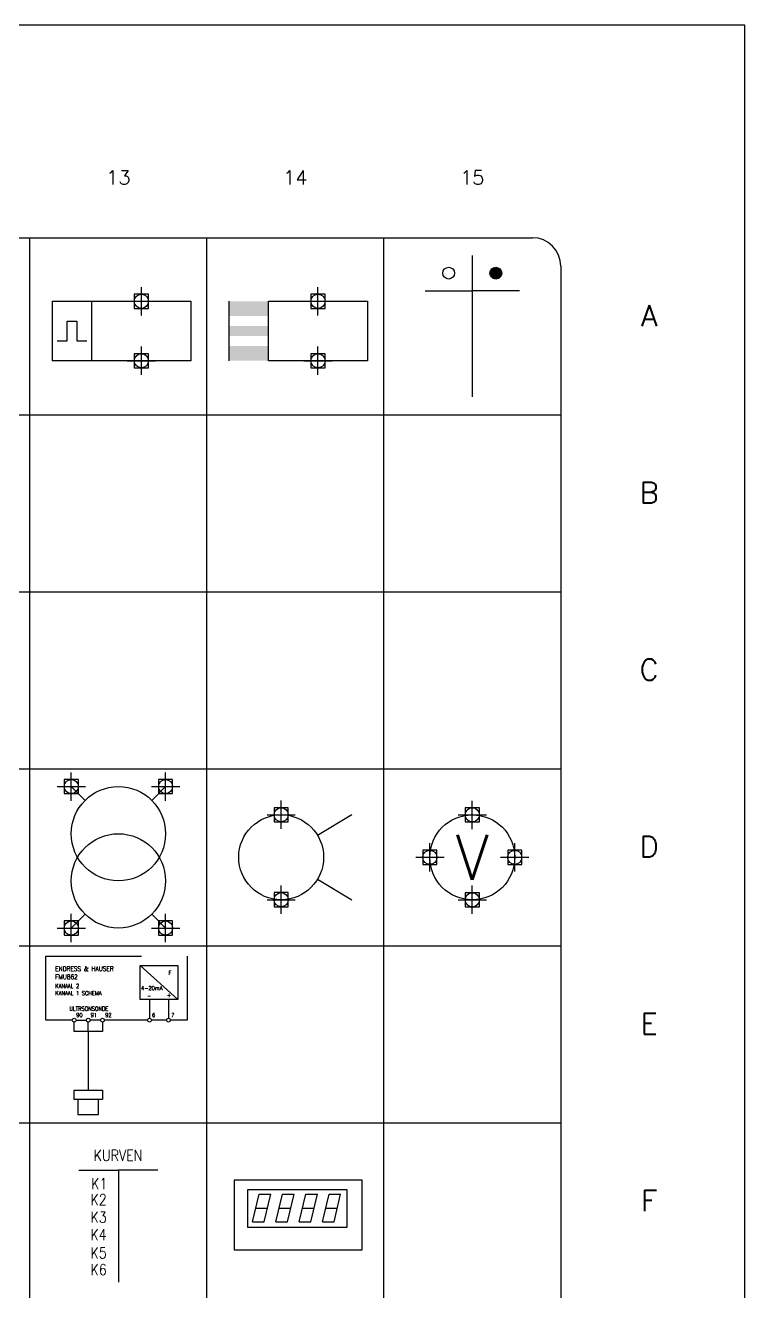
# Model space of a CAD drawing. Extents: x -7 to 200, y -18 to 300.
# Drawn here: x 149.7 to 200.5, y 210.6 to 300 of the extents above; entities that cross this region are included whole.
import ezdxf
from ezdxf.enums import TextEntityAlignment as Align

# ---------------------------------------------------------------- set-up
doc = ezdxf.new("R2010")
doc.units = 0
doc.header["$LTSCALE"] = 4
doc.header["$MEASUREMENT"] = 0
doc.header["$PDMODE"] = 98
doc.header["$PDSIZE"] = 1
doc.linetypes.add('DASHDOT', pattern=[25.4, 12.7, -6.35, 0, -6.35])
doc.linetypes.add('DASHED', pattern=[18.75, 12.5, -6.25])
doc.layers.get('0').update_dxf_attribs({"linetype": 'CONTINUOUS'})
for name, color, linetype in [('1', 7, 'CONTINUOUS'), ('10', 1, 'DASHED'), ('11', 3, 'DASHED'), ('12', 2, 'DASHED'), ('21', 8, 'DASHDOT'), ('3', 4, 'CONTINUOUS'), ('C', 7, 'CONTINUOUS'), ('GRID', 9, 'CONTINUOUS'), ('GROEF', 1, 'CONTINUOUS'), ('SCHEIDINGEN', 3, 'CONTINUOUS'), ('SYMB', 7, 'CONTINUOUS')]:
    doc.layers.add(name, color=color, linetype=linetype)
doc.styles.add('DINY', font='SIMPLEX', dxfattribs={"width": 0.95})
doc.styles.add('ROMANS', font='ROMANS', dxfattribs={"width": 0.85})
doc.styles.get("Standard").update_dxf_attribs({"font": 'simplex'})

# ---------------------------------------------------------------- blocks, each defined once
blk = doc.blocks.new('1')
blk = doc.blocks.new('KSPPINK')
at = {"layer": '1'}
for p, q in [((-5, 0), (-5, 6)), ((-7.5, 2), (-7.5, 4)), ((-7.5, 4), (-6.5, 4)), ((-6.5, 4), (-6.5, 2)), ((-8.5, 2), (-7.5, 2)), ((-6.5, 2), (-5.5, 2))]:
    blk.add_line(p, q, dxfattribs=at)
at = {"layer": '3'}
for p, q in [((-9, 6), (5, 6)), ((-9, 6), (-9, 0)), ((5, 6), (5, 0)), ((5, 0), (-9, 0))]:
    blk.add_line(p, q, dxfattribs=at)
at = {"layer": 'C', "color": 1}
blk.add_point((0, 6), dxfattribs=at)
at = {"layer": 'C', "color": 2}
blk.add_point((0, 0), dxfattribs=at)
at = {"flags": 1}
blk.add_attdef('SYMBTYPE', (0, 0), '', height=0.2, dxfattribs=at)
at = {"layer": '10', "style": 'DINY', "width": 0.95}
for tag, p in [('T2', (-1, 7)), ('T1', (-1, -3))]:
    blk.add_attdef(tag, text='', height=2.2, dxfattribs=at).set_placement(p, align=Align.RIGHT)
at = {"layer": '11', "style": 'ROMANS', "width": 0.85}
blk.add_attdef('LOCCODE', (7.44, 6.43), '', height=3.2, dxfattribs=at)
at = {"layer": '12', "style": 'DINY', "width": 0.95}
blk.add_attdef('MATCODE', (7, 2), '', height=3.2, dxfattribs=at)
blk = doc.blocks.new('KSPVALKL')
at = {"layer": '1'}
blk.add_line((-5, 0), (-5, 6), dxfattribs=at)
for points in [[(-5, 6), (-9, 6), (-5, 4.5), (-9, 4.5)], [(-5, 3.5), (-9, 3.5), (-5, 2.5), (-9, 2.5)], [(-9, 1.5), (-5, 1.5), (-9, 0), (-5, 0)]]:
    blk.add_solid(points, dxfattribs=at)
at = {"layer": '3'}
for p, q in [((-9, 6), (-9, 0)), ((-5, 6), (5, 6)), ((5, 6), (5, 0)), ((5, 0), (-5, 0))]:
    blk.add_line(p, q, dxfattribs=at)
at = {"layer": 'C', "color": 1}
blk.add_point((0, 6), dxfattribs=at)
at = {"layer": 'C', "color": 2}
blk.add_point((0, 0), dxfattribs=at)
at = {"flags": 1}
blk.add_attdef('SYMBTYPE', (0, 0), '', height=0.2, dxfattribs=at)
at = {"layer": '10', "style": 'DINY', "width": 0.95}
for tag, p in [('T2', (-1, 7)), ('T1', (-1, -3))]:
    blk.add_attdef(tag, text='', height=2.2, dxfattribs=at).set_placement(p, align=Align.RIGHT)
at = {"layer": '11', "style": 'ROMANS', "width": 0.85}
blk.add_attdef('LOCCODE', (7.02, 6.96), '', height=3.2, dxfattribs=at)
at = {"layer": '12', "style": 'DINY', "width": 0.95}
blk.add_attdef('MATCODE', (7, 2), '', height=3.2, dxfattribs=at)
blk = doc.blocks.new('KKR')
for p, q in [((3, 3), (5, 3)), ((3.02, 3.2), (4.98, 3.2)), ((3.02, 2.8), (4.98, 2.8)), ((3.08, 3.4), (4.92, 3.4)), ((3.08, 2.6), (4.92, 2.6)), ((3.2, 3.6), (4.8, 3.6)), ((3.2, 2.4), (4.8, 2.4)), ((3.4, 3.8), (4.6, 3.8)), ((3.4, 2.2), (4.6, 2.2))]:
    blk.add_line(p, q)
at = {"layer": '1'}
for p, q in [((0, 6), (0, -18)), ((-8, 0), (0, 0)), ((8, 0), (0, 0))]:
    blk.add_line(p, q, dxfattribs=at)
for centre in [(-4, 3), (4, 3)]:
    blk.add_circle(centre, 1, dxfattribs=at)
at = {"flags": 1}
blk.add_attdef('SYMBTYPE', (0, 0), '', height=0.2, dxfattribs=at)
at = {"layer": '1', "style": 'DINY', "width": 0.95}
for tag, p in [('MK1', (-2, -3.5)), ('MK2', (-2, -7)), ('MK3', (-2, -10.5)), ('MK4', (-2, -14)), ('MK5', (-2, -17.5))]:
    blk.add_attdef(tag, text='', height=2.2, dxfattribs=at).set_placement(p, align=Align.RIGHT)
for tag, p in [('VK1', (2, -3.5)), ('VK2', (2, -7)), ('VK3', (2, -10.5)), ('VK4', (2, -14)), ('VK5', (2, -17.5))]:
    blk.add_attdef(tag, p, '', height=2.2, dxfattribs=at)
blk = doc.blocks.new('TRU')
at = {"layer": '1'}
for p, q in [((-10, 15), (-8.54, 13.54)), ((0, 15), (-1.46, 13.54)), ((-10, 0), (-8.54, 1.46)), ((-1.46, 1.46), (0, 0))]:
    blk.add_line(p, q, dxfattribs=at)
for centre in [(-5, 10), (-5, 5)]:
    blk.add_circle(centre, 5, dxfattribs=at)
at = {"layer": 'C', "color": 1}
blk.add_point((-10, 15), dxfattribs=at)
at = {"layer": 'C', "color": 3}
blk.add_point((0, 15), dxfattribs=at)
at = {"layer": 'C', "color": 2}
blk.add_point((-10, 0), dxfattribs=at)
at = {"layer": 'C', "color": 4}
blk.add_point((0, 0), dxfattribs=at)
at = {"flags": 1}
blk.add_attdef('SYMBTYPE', (0, 0), '', height=0.2, dxfattribs=at)
at = {"layer": '1', "style": 'DINY', "width": 0.95}
for tag, p in [('VOLT_IN', (-12, 9)), ('VOLT_OUT', (-12, 3))]:
    blk.add_attdef(tag, text='', height=2.2, dxfattribs=at).set_placement(p, align=Align.RIGHT)
blk.add_attdef('VERMOGEN', (2, 3), '', height=2.2, dxfattribs=at)
at = {"layer": '11', "style": 'ROMANS', "width": 0.85}
blk.add_attdef('LOCCODE', (3.96, 14.11), '', height=3.2, dxfattribs=at)
at = {"layer": '12', "style": 'DINY', "width": 0.95}
blk.add_attdef('MATCODE', (2, 9), '', height=3.2, dxfattribs=at)
blk = doc.blocks.new('TRI')
at = {"layer": '1'}
for p, q in [((0, 6), (-2.428, 4.543)), ((-2.428, 1.457), (0, 0))]:
    blk.add_line(p, q, dxfattribs=at)
blk.add_circle((-5, 3), 3, dxfattribs=at)
at = {"layer": 'C', "color": 1}
blk.add_point((-5, 6), dxfattribs=at)
at = {"layer": 'C', "color": 2}
blk.add_point((-5, 0), dxfattribs=at)
at = {"flags": 1}
blk.add_attdef('SYMBTYPE', (0, 0), '', height=0.2, dxfattribs=at)
at = {"layer": '11', "style": 'ROMANS', "width": 0.85}
blk.add_attdef('LOCCODE', (6.874, -4.794), '', height=3.2, dxfattribs=at)
at = {"layer": '12', "style": 'DINY', "width": 0.95}
blk.add_attdef('MATCODE', (7.38, -9.655), '', height=3.2, dxfattribs=at)
blk = doc.blocks.new('VMET')
at = {"layer": '1'}
blk.add_circle((0, -3), 3, dxfattribs=at)
at = {"layer": 'C', "color": 1}
blk.add_point((0, 0), dxfattribs=at)
at = {"layer": 'C', "color": 3}
blk.add_point((-3, -3), dxfattribs=at)
at = {"layer": 'C', "color": 4}
blk.add_point((3, -3), dxfattribs=at)
at = {"layer": 'C', "color": 2}
blk.add_point((0, -6), dxfattribs=at)
at = {"flags": 1}
blk.add_attdef('SYMBTYPE', (0, 0), '', height=0.2, dxfattribs=at)
at = {"layer": '1', "style": 'DINY', "width": 0.95}
blk.add_text('V', height=3.2, dxfattribs=at).set_placement((0, -3), align=Align.MIDDLE)
at = {"layer": '11', "style": 'ROMANS', "width": 0.85}
blk.add_attdef('LOCCODE', (4.603, -4.61), '', height=3.2, dxfattribs=at)
at = {"layer": '12', "style": 'DINY', "width": 0.95}
blk.add_attdef('MATCODE', (5, -9.28), '', height=3.2, dxfattribs=at)
blk = doc.blocks.new('REL11')
at = {"layer": '1'}
for p, q in [((-5, 30), (15, 12)), ((0, 12), (0, 2)), ((10, 12), (10, 2)), ((-40, -5), (-40, 0)), ((-32.49, -5), (-32.49, 0.04)), ((-25, 0), (-25, -5)), ((-25, -5), (-40, -5))]:
    blk.add_line(p, q, dxfattribs=at)
for centre in [(-40, 1), (-32.5, 1), (-25, 1), (0, 1), (10, 1)]:
    blk.add_circle(centre, 1, dxfattribs=at)
at = {"layer": '21'}
for p, q in [((-55, 35), (20, 35)), ((-55, 1), (-55, 35)), ((20, 35), (20, 1)), ((-41, 1), (-55, 1)), ((-39, 1), (-33.38, 1)), ((-26, 1), (-31.44, 1)), ((-1, 1), (-24, 1)), ((9, 1), (1, 1)), ((20, 1), (11, 1))]:
    blk.add_line(p, q, dxfattribs=at)
at = {"layer": '3'}
for p, q in [((-5, 12), (-5, 30)), ((-5, 30), (15, 30)), ((15, 30), (15, 12)), ((15, 12), (-5, 12)), ((-32.49, -5), (-32.49, -35.94)), ((-40, -36), (-25, -36)), ((-40, -41), (-40, -36)), ((-25, -36), (-25, -41)), ((-25, -41), (-40, -41)), ((-38, -41), (-38, -49)), ((-27, -49), (-27, -41)), ((-38, -49), (-27, -49))]:
    blk.add_line(p, q, dxfattribs=at)
at = {"flags": 1}
blk.add_attdef('SYMBTYPE', (0, 0), '', height=0.2, dxfattribs=at)
at = {"layer": '1', "width": 0.85}
for s, height, p in [('ENDRESS & HAUSER', 2.5, (-50, 27)), ('F', 2.2, (10.09, 24.96)), ('KANAAL 2', 2.2, (-50, 18)), ('FMU862', 2.5, (-50, 22.71)), ('KANAAL 1 SCHEMA', 2.2, (-50, 14.23)), ('-', 2.2, (-1.35, 12.85)), ('+', 2.2, (9.24, 13.19)), ('ULTRSONSONDE', 2.2, (-42.5, 6)), ('90', 2.2, (-38.91, 2.61)), ('91', 2.2, (-31.22, 2.61)), ('92', 2.2, (-23.54, 2.61)), ('6', 2.2, (1.28, 2.61)), ('7', 2.2, (11.46, 2.61))]:
    blk.add_text(s, height=height, dxfattribs=at).set_placement(p)
blk.add_attdef('SCHEMANR', (-20.3, 14.21), '', height=2.2, dxfattribs=at)
at = {"layer": '10', "width": 0.85}
blk.add_text('4-20mA', height=2.2, dxfattribs=at).set_placement((-4.48, 16.91))
at = {"layer": '3', "width": 0.85}
blk.add_attdef('MATCODE', (25, 31), '', height=3.2, dxfattribs=at)
blk = doc.blocks.new('INSCHRKR')
at = {"layer": '1'}
for p, q in [((-7.93, -6), (0.07, -6)), ((0.07, -6), (0.07, -28.6)), ((8.07, -6), (0.07, -6))]:
    blk.add_line(p, q, dxfattribs=at)
at = {"flags": 1}
blk.add_attdef('SYMBTYPE', (0, 0), '', height=0.2, dxfattribs=at)
at = {"layer": '10', "width": 0.85}
blk.add_text('KURVEN', height=2.2, dxfattribs=at).set_placement((0, -3), align=Align.MIDDLE)
for s, p in [('K1', (-5.44, -9.8)), ('K2', (-5.57, -13.03)), ('K3', (-5.57, -16.58)), ('K4', (-5.57, -20.12)), ('K5', (-5.57, -23.82)), ('K6', (-5.57, -27.21))]:
    blk.add_text(s, height=2.2, dxfattribs=at).set_placement(p)
for p in [(1.75, -9.64), (1.75, -13.03), (1.75, -16.58), (1.75, -20.12), (1.75, -23.51), (1.75, -27.06)]:
    blk.add_attdef('&', p, '', height=2.2, dxfattribs=at)
blk = doc.blocks.new('INAAND')
at = {"layer": '1'}
for p, q in [((-2.03, 13), (19.23, 13)), ((-2.03, 4.81), (-2.03, 13)), ((-1.02, 6), (0.41, 12)), ((0.41, 12), (2.91, 12)), ((1.48, 6), (2.91, 12)), ((3.98, 6), (5.41, 12)), ((5.41, 12), (7.91, 12)), ((6.48, 6), (7.91, 12)), ((8.98, 6), (10.41, 12)), ((10.41, 12), (12.91, 12)), ((11.48, 6), (12.91, 12)), ((13.98, 6), (15.41, 12)), ((15.41, 12), (17.91, 12)), ((16.48, 6), (17.91, 12)), ((19.23, 13), (19.23, 4.81)), ((-0.31, 9), (2.19, 9)), ((4.69, 9), (7.19, 9)), ((9.69, 9), (12.19, 9)), ((14.69, 9), (17.19, 9)), ((-1.02, 6), (1.48, 6)), ((3.98, 6), (6.48, 6)), ((8.98, 6), (11.48, 6)), ((13.98, 6), (16.48, 6)), ((19.23, 4.81), (-2.03, 4.81))]:
    blk.add_line(p, q, dxfattribs=at)
at = {"layer": '3'}
for p, q in [((22.5, 15), (-5, 15)), ((-5, 15), (-5, 0)), ((22.5, 0), (22.5, 15)), ((-5, 0), (22.5, 0))]:
    blk.add_line(p, q, dxfattribs=at)
at = {"flags": 1}
blk.add_attdef('SYMBTYPE', (0, 0), '', height=0.2, dxfattribs=at)
at = {"layer": '11', "width": 0.85}
blk.add_attdef('LOCCODE', (24.61, 12.04), '', height=3.2, dxfattribs=at)
at = {"layer": '12', "width": 0.85}
blk.add_attdef('MATCODE', (24.42, 7.63), '', height=3.2, dxfattribs=at)

msp = doc.modelspace()

# ---------------------------------------------------------------- linework, layer by layer
at = {"layer": 'GRID', "linetype": 'CONTINUOUS'}
for p, q in [((150, 72.5), (150, 285)), ((162.5, 72.5), (162.5, 285)), ((175, 72.5), (175, 285)), ((0, 272.5), (187.5, 272.5)), ((0, 260), (187.5, 260)), ((0, 247.5), (187.5, 247.5)), ((0, 235), (187.5, 235)), ((0, 222.5), (187.5, 222.5))]:
    msp.add_line(p, q, dxfattribs=at)
at = {"layer": 'GROEF'}
for p, q in [((200.5, 300), (-7, 300)), ((200.5, 0), (200.5, 300))]:
    msp.add_line(p, q, dxfattribs=at)
at = {"layer": 'GROEF', "linetype": 'CONTINUOUS'}
msp.add_line((200.5, 0), (200.5, 285), dxfattribs=at)
at = {"layer": 'SCHEIDINGEN', "color": 9}
for p, q in [((2, 285), (185.5, 285)), ((187.5, 283), (187.5, 12))]:
    msp.add_line(p, q, dxfattribs=at)
msp.add_arc((185.5, 283), 2, 0, 90, dxfattribs=at)

# ---------------------------------------------------------------- block references
at = {"layer": 'GRID', "linetype": 'CONTINUOUS'}
ref = msp.add_blockref('1', (156.25, 288.75), dxfattribs=at)
ref.add_attrib('NUMMER', '13', dxfattribs={"linetype": 'CONTINUOUS', "height": 1}).set_placement((156.25, 288.75), align=Align.CENTER)
ref = msp.add_blockref('1', (168.75, 288.75), dxfattribs=at)
ref.add_attrib('NUMMER', '14', dxfattribs={"linetype": 'CONTINUOUS', "height": 1}).set_placement((168.75, 288.75), align=Align.CENTER)
ref = msp.add_blockref('1', (181.25, 288.75), dxfattribs=at)
ref.add_attrib('NUMMER', '15', dxfattribs={"linetype": 'CONTINUOUS', "height": 1}).set_placement((181.25, 288.75), align=Align.CENTER)
ref = msp.add_blockref('1', (193.75, 278.75), dxfattribs=at)
ref.add_attrib('NUMMER', 'A', dxfattribs={"linetype": 'CONTINUOUS', "height": 1.5}).set_placement((193.75, 278.75), align=Align.CENTER)
ref = msp.add_blockref('1', (193.75, 266.25), dxfattribs=at)
ref.add_attrib('NUMMER', 'B', dxfattribs={"linetype": 'CONTINUOUS', "height": 1.5}).set_placement((193.75, 266.25), align=Align.CENTER)
ref = msp.add_blockref('1', (193.75, 253.75), dxfattribs=at)
ref.add_attrib('NUMMER', 'C', dxfattribs={"linetype": 'CONTINUOUS', "height": 1.5}).set_placement((193.75, 253.75), align=Align.CENTER)
ref = msp.add_blockref('1', (193.75, 241.25), dxfattribs=at)
ref.add_attrib('NUMMER', 'D', dxfattribs={"linetype": 'CONTINUOUS', "height": 1.5}).set_placement((193.75, 241.25), align=Align.CENTER)
ref = msp.add_blockref('1', (193.75, 228.75), dxfattribs=at)
ref.add_attrib('NUMMER', 'E', dxfattribs={"linetype": 'CONTINUOUS', "height": 1.5}).set_placement((193.75, 228.75), align=Align.CENTER)
ref = msp.add_blockref('1', (193.75, 216.25), dxfattribs=at)
ref.add_attrib('NUMMER', 'F', dxfattribs={"linetype": 'CONTINUOUS', "height": 1.5}).set_placement((193.75, 216.25), align=Align.CENTER)
at = {"layer": 'SYMB', "linetype": 'CONTINUOUS'}
for name, p, xscale, yscale, zscale in [('KKR', (181.252, 281.252), 0.41626016857194, 0.41626016857194, 0.41626016857194), ('KSPPINK', (157.87, 276.312), 0.7, 0.7, 0.7), ('KSPVALKL', (170.352, 276.312), 0.7, 0.7, 0.7), ('TRU', (159.58, 236.253), 0.666016275911813, 0.666016275911813, 0.666016275911813), ('REL11', (158.452, 229.611), 0.133280457476224, 0.133280457476224, 0.133280457476224), ('INSCHRKR', (156.222, 221.243), 0.3491901149628139, 0.3491901149628139, 0.3491901149628139), ('INAAND', (166.062, 213.521), 0.3289340646927405, 0.3289340646927405, 0.3289340646927405)]:
    msp.add_blockref(name, p, dxfattribs=dict(at, xscale=xscale, yscale=yscale, zscale=zscale))
for name, p in [('TRI', (172.75, 238.252)), ('VMET', (181.255, 244.246))]:
    msp.add_blockref(name, p, dxfattribs=at)

doc.saveas('drawing.dxf')
